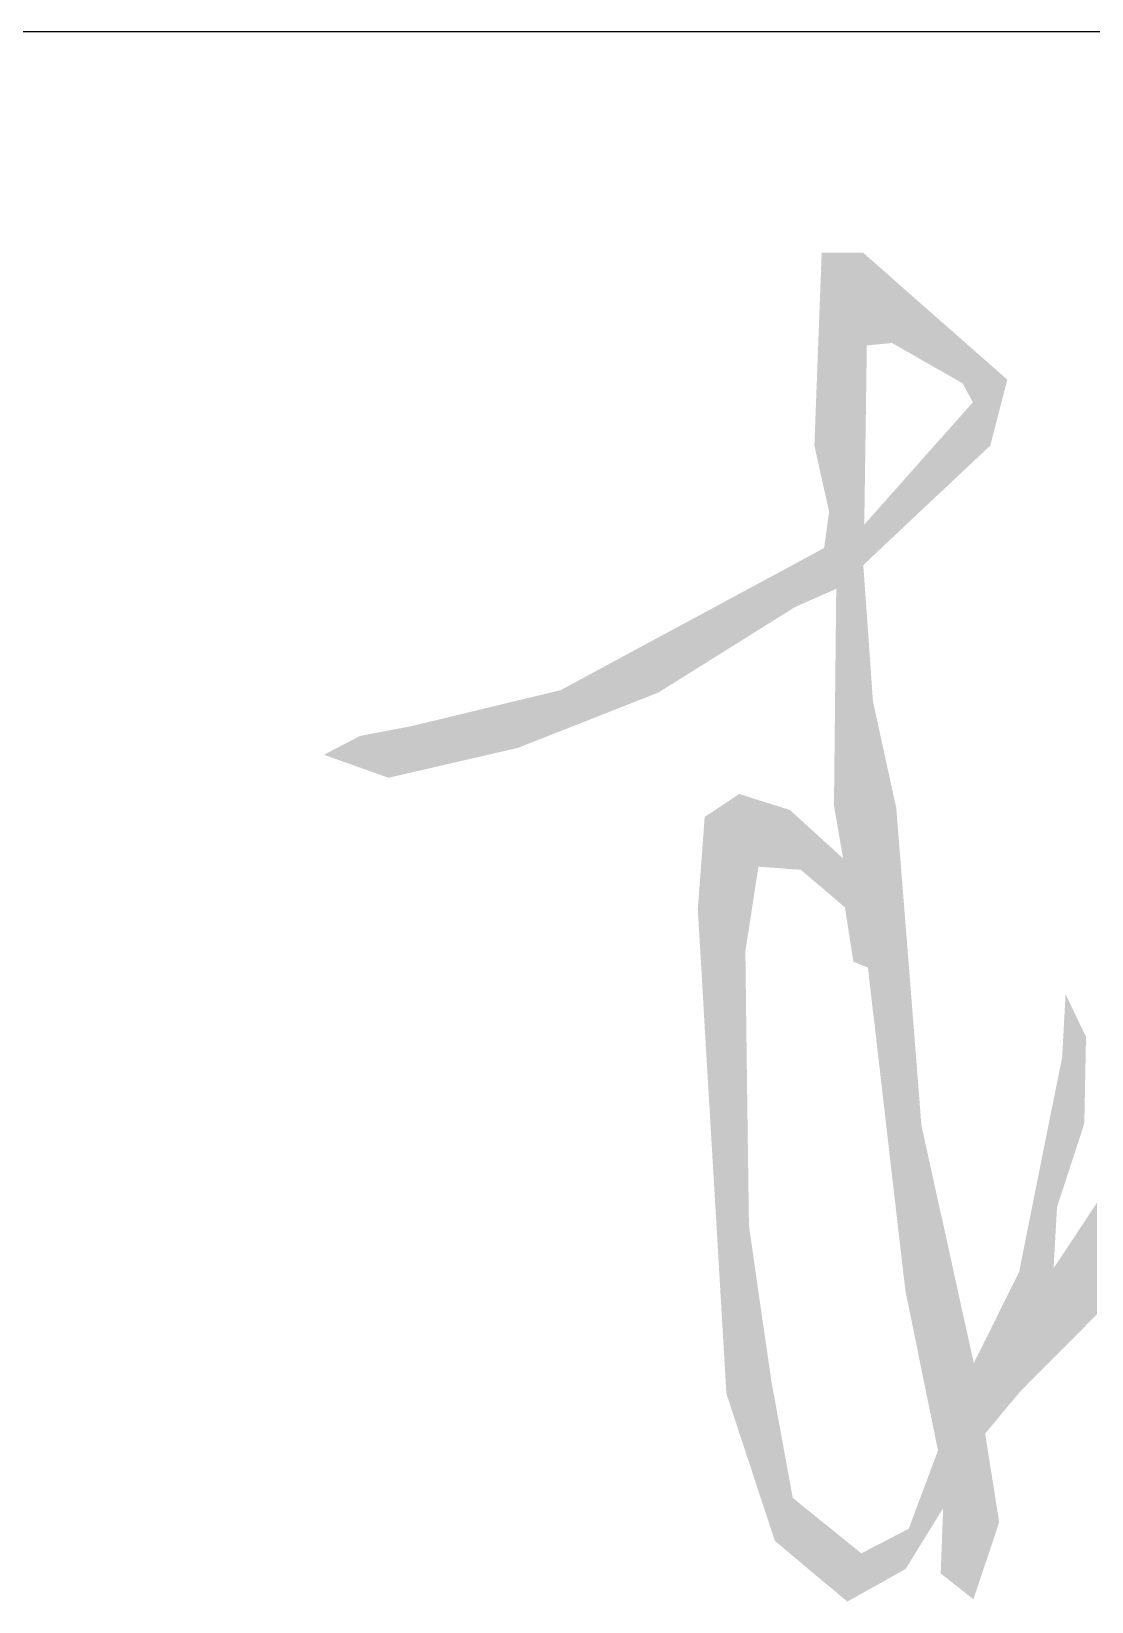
# Model space of a CAD drawing. Extents: x -2746917 to -971774, y -3334247 to -3250358.
# Drawn here: x -2362450 to -2361975, y -3308033 to -3307330 of the extents above; entities that cross this region are included whole.
import ezdxf

# ---------------------------------------------------------------- set-up
doc = ezdxf.new("R2010")
doc.units = 0
doc.header["$LTSCALE"] = 1000
doc.header["$MEASUREMENT"] = 0
doc.layers.get('0').update_dxf_attribs({"linetype": 'CONTINUOUS'})
doc.layers.add('HATCH', color=254, linetype='CONTINUOUS')
doc.layers.add('PUB_TITLE', color=4, linetype='CONTINUOUS')

# ---------------------------------------------------------------- blocks, each defined once
blk = doc.blocks.new('*U3516')
for points in [[(695021.1, -16194.8), (695026.2, -16217.8), (695026.2, -16059.9)], [(695026.2, -16217.8), (695026.2, -16059.9), (695027.9, -16225.5)], [(695027.9, -16225.5), (695027.9, -16059.9), (695031.4, -16240.9)], [(695036.4, -16456), (695036.4, -16059.9), (695041.2, -16483.8)], [(695041.2, -16516.9), (695041.2, -16059.9), (695042.5, -16518)], [(695042.5, -16518), (695042.5, -16059.9), (695044.1, -16528.6)], [(695044.1, -16528.6), (695044.1, -16059.9), (695048.4, -16556)], [(695048.4, -16556), (695048.4, -16059.9), (695053.9, -16558.3)], [(695053.9, -16558.3), (695053.9, -16059.9), (695055.3, -16558.8)], [(695075.4, -16123), (695075.4, -16077.6), (695078.4, -16124.7)], [(695078.4, -16124.7), (695078.4, -16080.3), (695084.8, -16128.3)], [(695084.8, -16128.3), (695084.8, -16085.9), (695085, -16128.5)], [(695085, -16128.5), (695085, -16086.1), (695087.1, -16129.6)], [(695087.1, -16129.6), (695087.1, -16087.9), (695096, -16134.8)], [(695096, -16134.8), (695096, -16095.8), (695107.6, -16141.4)], [(695107.6, -16141.4), (695107.6, -16106), (695109.5, -16142.5)], [(695109.5, -16142.5), (695109.5, -16107.7), (695111.2, -16143.4)], [(695111.2, -16143.4), (695111.2, -16109.1), (695124.9, -16151.3)], [(695124.9, -16151.3), (695124.9, -16121.2), (695132, -16164.5)], [(695124.9, -16172.5), (695132, -16206.3), (695132, -16164.5)], [(695111.2, -16188), (695124.9, -16212.9), (695124.9, -16172.5)], [(695096, -16205), (695107.6, -16229.2), (695107.6, -16191.9)], [(695107.6, -16191.9), (695109.5, -16227.4), (695109.5, -16189.8)], [(695109.5, -16189.8), (695111.2, -16225.9), (695111.2, -16188)], [(695087.1, -16215.1), (695096, -16240.1), (695096, -16205)], [(695078.4, -16224.9), (695084.8, -16250.7), (695084.8, -16217.7)], [(695084.8, -16217.7), (695085, -16250.5), (695085, -16217.4)], [(695085, -16217.4), (695087.1, -16248.5), (695087.1, -16215.1)], [(695063.1, -16242.1), (695075.4, -16259.5), (695075.4, -16228.2)], [(695075.4, -16228.2), (695078.4, -16256.7), (695078.4, -16224.9)], [(695027.9, -16266.5), (695031.4, -16297.3), (695031.4, -16240.9)], [(695056, -16250.1), (695057.8, -16276.1), (695057.8, -16248.1)], [(695057.8, -16248.1), (695058.6, -16275.4), (695058.6, -16247.2)], [(695058.6, -16247.2), (695062.1, -16272), (695062.1, -16243.2)], [(695062.1, -16243.2), (695063.1, -16271.1), (695063.1, -16242.1)], [(695011.6, -16275.3), (695021.1, -16301.8), (695021.1, -16270.2)], [(695021.1, -16270.2), (695026.2, -16299.5), (695026.2, -16267.4)], [(695026.2, -16267.4), (695027.9, -16298.8), (695027.9, -16266.5)], [(694991.1, -16286.4), (694993.5, -16316.6), (694993.5, -16285.1)], [(694993.5, -16285.1), (695004.1, -16310), (695004.1, -16279.4)], [(695004.1, -16279.4), (695005.9, -16308.8), (695005.9, -16278.4)], [(695005.9, -16278.4), (695007.3, -16308), (695007.3, -16277.6)], [(695007.3, -16277.6), (695011.6, -16306), (695011.6, -16275.3)], [(695055.3, -16558.8), (695055.3, -16278.5), (695056, -16559.1)], [(694968.5, -16298.5), (694972.8, -16329.6), (694972.8, -16296.3)], [(694972.8, -16296.3), (694973.9, -16328.9), (694973.9, -16295.6)], [(694973.9, -16295.6), (694975.3, -16328), (694975.3, -16294.9)], [(694975.3, -16294.9), (694981.9, -16323.8), (694981.9, -16291.3)], [(694981.9, -16291.3), (694991.1, -16318.1), (694991.1, -16286.4)], [(695034.8, -16446.7), (695036.4, -16456), (695036.4, -16295)], [(695056, -16559.1), (695056, -16288.2), (695057.8, -16559.8)], [(694944.3, -16311.6), (694952.6, -16342.2), (694952.6, -16307.2)], [(694952.6, -16307.2), (694959.5, -16337.9), (694959.5, -16303.4)], [(694959.5, -16303.4), (694968.5, -16332.2), (694968.5, -16298.5)], [(694912, -16329), (694939.5, -16350.4), (694939.5, -16314.2)], [(694939.5, -16314.2), (694942.5, -16348.6), (694942.5, -16312.6)], [(694942.5, -16312.6), (694944.3, -16347.4), (694944.3, -16311.6)], [(695057.8, -16559.8), (695057.8, -16312.9), (695058.6, -16560.1)], [(694843.5, -16366), (694912, -16367.6), (694912, -16329)], [(695058.6, -16560.1), (695058.6, -16324.2), (695062.1, -16590.9)], [(694739, -16391.2), (694813.5, -16406.4), (694813.5, -16373.2)], [(694813.5, -16373.2), (694843.5, -16394.6), (694843.5, -16366)], [(694843.5, -16394.6), (694843.5, -16366), (694912, -16367.6)], [(695062.1, -16590.9), (695062.1, -16374.1), (695063.1, -16599)], [(695063.1, -16599), (695063.1, -16378.4), (695075.4, -16705.5)], [(694703.1, -16398), (694723.1, -16427.3), (694723.1, -16394.2)], [(694723.1, -16394.2), (694739, -16423.6), (694739, -16391.2)], [(694739, -16423.6), (694739, -16391.2), (694813.5, -16406.4)], [(694677.9, -16411.2), (694703.1, -16420.2), (694703.1, -16398)], [(694703.1, -16420.2), (694703.1, -16398), (694723.1, -16427.3)], [(694959.5, -16444.6), (694968.5, -16885.7), (694968.5, -16438.6)], [(694968.5, -16885.7), (694968.5, -16438.6), (694972.8, -16898.6)], [(695075.4, -16705.5), (695075.4, -16434.8), (695078.4, -16731.4)], [(694944.3, -16454.7), (694952.6, -16740.9), (694952.6, -16449.2)], [(694952.6, -16449.2), (694959.5, -16858.3), (694959.5, -16444.6)], [(694952.6, -16740.9), (694952.6, -16449.2), (694959.5, -16858.3)], [(694959.5, -16858.3), (694959.5, -16444.6), (694968.5, -16885.7)], [(694981.9, -16489.5), (694981.9, -16442.9), (694991.1, -16490.2)], [(694991.1, -16490.2), (694991.1, -16445.8), (694993.5, -16490.3)], [(694993.5, -16490.3), (694993.5, -16446.5), (695004.1, -16491.2)], [(695004.1, -16491.2), (695004.1, -16449.9), (695005.9, -16491.3)], [(695078.4, -16731.4), (695078.4, -16448.4), (695084.8, -16786.3)], [(694942.5, -16479.5), (694944.3, -16601.2), (694944.3, -16454.7)], [(694944.3, -16601.2), (694944.3, -16454.7), (694952.6, -16740.9)], [(695005.9, -16491.3), (695005.9, -16451.6), (695007.3, -16491.4)], [(695007.3, -16491.4), (695007.3, -16452.9), (695011.6, -16491.7)], [(695011.6, -16491.7), (695011.6, -16456.8), (695021.1, -16499.8)], [(695021.1, -16499.8), (695021.1, -16465.4), (695026.2, -16504.1)], [(695026.2, -16504.1), (695026.2, -16470.1), (695027.9, -16505.6)], [(695027.9, -16505.6), (695027.9, -16471.7), (695031.4, -16508.5)], [(694939.5, -16519.3), (694942.5, -16569.8), (694942.5, -16479.5)], [(694942.5, -16569.8), (694942.5, -16479.5), (694944.3, -16601.2)], [(695031.4, -16508.5), (695031.4, -16474.8), (695034.8, -16511.4)], [(695034.8, -16511.4), (695034.8, -16477.9), (695036.4, -16512.8)], [(695036.4, -16512.8), (695036.4, -16479.4), (695041.2, -16516.9)], [(695084.8, -16786.3), (695084.8, -16528.7), (695085, -16787.4)], [(695085, -16787.4), (695085, -16531.5), (695087.1, -16797.4)], [(694972.8, -16898.6), (694972.8, -16548.8), (694973.9, -16902.1)], [(695087.1, -16797.4), (695087.1, -16557.5), (695096, -16841.3)], [(695194.5, -16622.9), (695196.9, -16709.4), (695196.9, -16578.8)], [(695190.9, -16640.8), (695194.5, -16716.7), (695194.5, -16622.9)], [(694973.9, -16902.1), (694973.9, -16637.9), (694975.3, -16906.1)], [(695188.5, -16652.7), (695190.9, -16727.7), (695190.9, -16640.8)], [(695179.5, -16697.5), (695187.3, -16834.5), (695187.3, -16658.6)], [(695187.3, -16658.6), (695188.5, -16833.3), (695188.5, -16652.7)], [(695096, -16841.3), (695096, -16670.5), (695107.6, -16898.1)], [(695165.1, -16769.5), (695179.5, -16842.3), (695179.5, -16697.5)], [(695211.2, -16736.3), (695219, -16802.6), (695219, -16724.4)], [(695210, -16738.1), (695211.2, -16810.5), (695211.2, -16736.3)], [(694975.3, -16906.1), (694975.3, -16740.6), (694981.9, -16926.4)], [(695111.2, -16985.5), (695111.2, -16739.3), (695124.9, -16996.3)], [(695196.9, -16757.9), (695210, -16811.7), (695210, -16738.1)], [(695194.5, -16761.5), (695196.9, -16824.9), (695196.9, -16757.9)], [(695164.4, -16773.3), (695165.1, -16856.9), (695165.1, -16769.5)], [(695188.5, -16770.5), (695190.9, -16830.9), (695190.9, -16766.9)], [(695190.9, -16766.9), (695194.5, -16827.3), (695194.5, -16761.5)], [(695156.1, -16789.8), (695164.4, -16857.8), (695164.4, -16773.3)], [(694981.9, -16926.4), (694981.9, -16786.9), (694991.1, -16954.2)], [(695150.4, -16801.3), (695156.1, -16867.6), (695156.1, -16789.8)], [(695124.9, -16996.3), (695124.9, -16801.9), (695132, -17001.9)], [(695144.2, -16813.8), (695150.4, -16874.5), (695150.4, -16801.3)], [(695132.6, -16837), (695140.6, -16977.7), (695140.6, -16821)], [(695140.6, -16821), (695144.2, -16882), (695144.2, -16813.8)], [(695132, -17001.9), (695132, -16834), (695132.4, -17002.2)], [(694991.1, -16954.2), (694991.1, -16850.2), (694993.5, -16961.4)], [(694993.5, -16961.4), (694993.5, -16863.2), (695004.1, -16970.3)], [(695096, -16929.1), (695107.6, -16944.3), (695107.6, -16898.1)], [(695004.1, -16970.3), (695004.1, -16921.1), (695005.9, -16971.8)], [(695005.9, -16971.8), (695005.9, -16931.2), (695007.3, -16973)], [(695007.3, -16973), (695007.3, -16932.3), (695011.6, -16976.6)], [(695087.1, -16952.9), (695096, -16963.1), (695096, -16929.1)], [(695011.6, -16976.6), (695011.6, -16935.9), (695021.1, -16984.6)], [(695021.1, -16984.6), (695021.1, -16943.5), (695026.2, -16988.9)], [(695109.5, -16984.3), (695111.2, -16985.5), (695111.2, -16938.5)], [(695026.2, -16988.9), (695026.2, -16947.7), (695027.9, -16990.3)], [(695027.9, -16990.3), (695027.9, -16949), (695031.4, -16993.1)], [(695031.4, -16993.1), (695031.4, -16951.8), (695034.8, -16996)], [(695034.8, -16996), (695034.8, -16954.5), (695036.4, -16997.3)], [(695036.4, -16997.3), (695036.4, -16955.9), (695041.2, -17001.4)], [(695078.4, -16957.4), (695084.8, -16981.1), (695084.8, -16954.1)], [(695084.8, -16954.1), (695085, -16981), (695085, -16954)], [(695085, -16954), (695087.1, -16977.6), (695087.1, -16952.9)], [(695041.2, -17001.4), (695041.2, -16959.8), (695042.5, -17002.5)], [(695042.5, -17002.5), (695042.5, -16960.8), (695044.1, -17003.9)], [(695058.6, -16967.7), (695062.1, -16993.8), (695062.1, -16965.8)], [(695062.1, -16965.8), (695063.1, -16993.3), (695063.1, -16965.3)], [(695063.1, -16965.3), (695075.4, -16986.4), (695075.4, -16959)], [(695075.4, -16959), (695078.4, -16984.7), (695078.4, -16957.4)], [(695053.9, -16970.1), (695055.3, -16997.6), (695055.3, -16969.4)], [(695055.3, -16969.4), (695056, -16997.2), (695056, -16969)], [(695056, -16969), (695057.8, -16996.2), (695057.8, -16968.1)], [(695057.8, -16968.1), (695058.6, -16995.8), (695058.6, -16967.7)]]:
    blk.add_solid(points)
at = {"extrusion": (0, 0, -1)}
for points in [[(-695026.2, -16059.9), (-695027.9, -16225.5), (-695027.9, -16059.9)], [(-695027.9, -16059.9), (-695031.4, -16240.9), (-695031.4, -16059.9)], [(-695031.4, -16297.3), (-695031.4, -16059.9), (-695034.8, -16295.8)], [(-695031.4, -16059.9), (-695034.8, -16295.8), (-695034.8, -16059.9)], [(-695034.8, -16295.8), (-695034.8, -16059.9), (-695036.4, -16295)], [(-695034.8, -16059.9), (-695036.4, -16295), (-695036.4, -16059.9)], [(-695036.4, -16059.9), (-695041.2, -16483.8), (-695041.2, -16059.9)], [(-695041.2, -16059.9), (-695042.5, -16518), (-695042.5, -16059.9)], [(-695042.5, -16059.9), (-695044.1, -16528.6), (-695044.1, -16059.9)], [(-695044.1, -16059.9), (-695048.4, -16556), (-695048.4, -16059.9)], [(-695048.4, -16059.9), (-695053.9, -16558.3), (-695053.9, -16059.9)], [(-695053.9, -16059.9), (-695055.3, -16558.8), (-695055.3, -16059.9)], [(-695055.3, -16278.5), (-695055.3, -16059.9), (-695056, -16277.8)], [(-695055.3, -16059.9), (-695056, -16277.8), (-695056, -16060.5)], [(-695056, -16250.1), (-695056, -16060.5), (-695057.8, -16124.8)], [(-695056, -16060.5), (-695057.8, -16124.8), (-695057.8, -16062.1)], [(-695057.8, -16124.8), (-695057.8, -16062.1), (-695058.6, -16124.7)], [(-695057.8, -16062.1), (-695058.6, -16124.7), (-695058.6, -16062.8)], [(-695058.6, -16124.7), (-695058.6, -16062.8), (-695062.1, -16124.3)], [(-695058.6, -16062.8), (-695062.1, -16124.3), (-695062.1, -16065.9)], [(-695062.1, -16124.3), (-695062.1, -16065.9), (-695063.1, -16124.2)], [(-695062.1, -16065.9), (-695063.1, -16124.2), (-695063.1, -16066.7)], [(-695063.1, -16124.2), (-695063.1, -16066.7), (-695075.4, -16123)], [(-695063.1, -16066.7), (-695075.4, -16123), (-695075.4, -16077.6)], [(-695075.4, -16077.6), (-695078.4, -16124.7), (-695078.4, -16080.3)], [(-695078.4, -16080.3), (-695084.8, -16128.3), (-695084.8, -16085.9)], [(-695084.8, -16085.9), (-695085, -16128.5), (-695085, -16086.1)], [(-695085, -16086.1), (-695087.1, -16129.6), (-695087.1, -16087.9)], [(-695087.1, -16087.9), (-695096, -16134.8), (-695096, -16095.8)], [(-695096, -16095.8), (-695107.6, -16141.4), (-695107.6, -16106)], [(-695107.6, -16106), (-695109.5, -16142.5), (-695109.5, -16107.7)], [(-695109.5, -16107.7), (-695111.2, -16143.4), (-695111.2, -16109.1)], [(-695111.2, -16109.1), (-695124.9, -16151.3), (-695124.9, -16121.2)], [(-695124.9, -16121.2), (-695132, -16164.5), (-695132, -16127.4)], [(-695132, -16206.3), (-695132, -16127.4), (-695132.4, -16205.9)], [(-695132, -16127.4), (-695132.4, -16205.9), (-695132.4, -16127.8)], [(-695132.4, -16205.9), (-695132.4, -16127.8), (-695132.6, -16205.7)], [(-695132.4, -16127.8), (-695132.6, -16205.7), (-695132.6, -16128)], [(-695132.6, -16205.7), (-695132.6, -16128), (-695140.6, -16198.2)], [(-695132.6, -16128), (-695140.6, -16198.2), (-695140.6, -16135)], [(-695140.6, -16198.2), (-695140.6, -16135), (-695144.2, -16194.8)], [(-695140.6, -16135), (-695144.2, -16194.8), (-695144.2, -16138.2)], [(-695144.2, -16194.8), (-695144.2, -16138.2), (-695150.4, -16170.8)], [(-695144.2, -16138.2), (-695150.4, -16170.8), (-695150.4, -16143.6)], [(-695150.4, -16170.8), (-695150.4, -16143.6), (-695156.1, -16148.7)], [(-695124.9, -16212.9), (-695124.9, -16172.5), (-695132, -16206.3)], [(-695107.6, -16229.2), (-695107.6, -16191.9), (-695109.5, -16227.4)], [(-695109.5, -16227.4), (-695109.5, -16189.8), (-695111.2, -16225.9)], [(-695111.2, -16225.9), (-695111.2, -16188), (-695124.9, -16212.9)], [(-695096, -16240.1), (-695096, -16205), (-695107.6, -16229.2)], [(-695084.8, -16250.7), (-695084.8, -16217.7), (-695085, -16250.5)], [(-695085, -16250.5), (-695085, -16217.4), (-695087.1, -16248.5)], [(-695087.1, -16248.5), (-695087.1, -16215.1), (-695096, -16240.1)], [(-695075.4, -16259.5), (-695075.4, -16228.2), (-695078.4, -16256.7)], [(-695078.4, -16256.7), (-695078.4, -16224.9), (-695084.8, -16250.7)], [(-695056, -16277.8), (-695056, -16250.1), (-695057.8, -16276.1)], [(-695057.8, -16276.1), (-695057.8, -16248.1), (-695058.6, -16275.4)], [(-695058.6, -16275.4), (-695058.6, -16247.2), (-695062.1, -16272)], [(-695062.1, -16272), (-695062.1, -16243.2), (-695063.1, -16271.1)], [(-695063.1, -16271.1), (-695063.1, -16242.1), (-695075.4, -16259.5)], [(-695021.1, -16301.8), (-695021.1, -16270.2), (-695026.2, -16299.5)], [(-695026.2, -16299.5), (-695026.2, -16267.4), (-695027.9, -16298.8)], [(-695027.9, -16298.8), (-695027.9, -16266.5), (-695031.4, -16297.3)], [(-694993.5, -16316.6), (-694993.5, -16285.1), (-695004.1, -16310)], [(-695004.1, -16310), (-695004.1, -16279.4), (-695005.9, -16308.8)], [(-695005.9, -16308.8), (-695005.9, -16278.4), (-695007.3, -16308)], [(-695007.3, -16308), (-695007.3, -16277.6), (-695011.6, -16306)], [(-695011.6, -16306), (-695011.6, -16275.3), (-695021.1, -16301.8)], [(-695055.3, -16278.5), (-695056, -16559.1), (-695056, -16288.2)], [(-694972.8, -16329.6), (-694972.8, -16296.3), (-694973.9, -16328.9)], [(-694973.9, -16328.9), (-694973.9, -16295.6), (-694975.3, -16328)], [(-694975.3, -16328), (-694975.3, -16294.9), (-694981.9, -16323.8)], [(-694981.9, -16323.8), (-694981.9, -16291.3), (-694991.1, -16318.1)], [(-694991.1, -16318.1), (-694991.1, -16286.4), (-694993.5, -16316.6)], [(-695056, -16288.2), (-695057.8, -16559.8), (-695057.8, -16312.9)], [(-694952.6, -16342.2), (-694952.6, -16307.2), (-694959.5, -16337.9)], [(-694959.5, -16337.9), (-694959.5, -16303.4), (-694968.5, -16332.2)], [(-694968.5, -16332.2), (-694968.5, -16298.5), (-694972.8, -16329.6)], [(-694939.5, -16350.4), (-694939.5, -16314.2), (-694942.5, -16348.6)], [(-694942.5, -16348.6), (-694942.5, -16312.6), (-694944.3, -16347.4)], [(-694944.3, -16347.4), (-694944.3, -16311.6), (-694952.6, -16342.2)], [(-695057.8, -16312.9), (-695058.6, -16560.1), (-695058.6, -16324.2)], [(-694912, -16367.6), (-694912, -16329), (-694939.5, -16350.4)], [(-695058.6, -16324.2), (-695062.1, -16590.9), (-695062.1, -16374.1)], [(-694813.5, -16406.4), (-694813.5, -16373.2), (-694843.5, -16394.6)], [(-695062.1, -16374.1), (-695063.1, -16599), (-695063.1, -16378.4)], [(-695063.1, -16378.4), (-695075.4, -16705.5), (-695075.4, -16434.8)], [(-694723.1, -16427.3), (-694723.1, -16394.2), (-694739, -16423.6)], [(-694968.5, -16438.6), (-694972.8, -16898.6), (-694972.8, -16440)], [(-695075.4, -16434.8), (-695078.4, -16731.4), (-695078.4, -16448.4)], [(-694972.8, -16548.8), (-694972.8, -16440), (-694973.9, -16541.4)], [(-694972.8, -16440), (-694973.9, -16541.4), (-694973.9, -16440.3)], [(-694973.9, -16541.4), (-694973.9, -16440.3), (-694975.3, -16532.8)], [(-694973.9, -16440.3), (-694975.3, -16532.8), (-694975.3, -16440.8)], [(-694975.3, -16532.8), (-694975.3, -16440.8), (-694981.9, -16489.5)], [(-694975.3, -16440.8), (-694981.9, -16489.5), (-694981.9, -16442.9)], [(-694981.9, -16442.9), (-694991.1, -16490.2), (-694991.1, -16445.8)], [(-694991.1, -16445.8), (-694993.5, -16490.3), (-694993.5, -16446.5)], [(-694993.5, -16446.5), (-695004.1, -16491.2), (-695004.1, -16449.9)], [(-695004.1, -16449.9), (-695005.9, -16491.3), (-695005.9, -16451.6)], [(-695078.4, -16448.4), (-695084.8, -16786.3), (-695084.8, -16528.7)], [(-695005.9, -16451.6), (-695007.3, -16491.4), (-695007.3, -16452.9)], [(-695007.3, -16452.9), (-695011.6, -16491.7), (-695011.6, -16456.8)], [(-695011.6, -16456.8), (-695021.1, -16499.8), (-695021.1, -16465.4)], [(-695021.1, -16465.4), (-695026.2, -16504.1), (-695026.2, -16470.1)], [(-695026.2, -16470.1), (-695027.9, -16505.6), (-695027.9, -16471.7)], [(-695027.9, -16471.7), (-695031.4, -16508.5), (-695031.4, -16474.8)], [(-695031.4, -16474.8), (-695034.8, -16511.4), (-695034.8, -16477.9)], [(-695034.8, -16477.9), (-695036.4, -16512.8), (-695036.4, -16479.4)], [(-695036.4, -16479.4), (-695041.2, -16516.9), (-695041.2, -16483.8)], [(-695084.8, -16528.7), (-695085, -16787.4), (-695085, -16531.5)], [(-695085, -16531.5), (-695087.1, -16797.4), (-695087.1, -16557.5)], [(-694972.8, -16548.8), (-694973.9, -16902.1), (-694973.9, -16637.9)], [(-695087.1, -16557.5), (-695096, -16841.3), (-695096, -16670.5)], [(-695196.9, -16709.4), (-695196.9, -16578.8), (-695210, -16669.3)], [(-695196.9, -16578.8), (-695210, -16669.3), (-695210, -16606.1)], [(-695210, -16669.3), (-695210, -16606.1), (-695211.2, -16608.6)], [(-695194.5, -16716.7), (-695194.5, -16622.9), (-695196.9, -16709.4)], [(-694973.9, -16637.9), (-694975.3, -16906.1), (-694975.3, -16740.6)], [(-695190.9, -16727.7), (-695190.9, -16640.8), (-695194.5, -16716.7)], [(-695187.3, -16834.5), (-695187.3, -16658.6), (-695188.5, -16833.3)], [(-695188.5, -16770.5), (-695188.5, -16652.7), (-695190.9, -16727.7)], [(-695096, -16670.5), (-695107.6, -16898.1), (-695107.6, -16723.3)], [(-695179.5, -16842.3), (-695179.5, -16697.5), (-695187.3, -16834.5)], [(-695107.6, -16944.3), (-695107.6, -16723.3), (-695109.5, -16941.2)], [(-695107.6, -16723.3), (-695109.5, -16941.2), (-695109.5, -16731.9)], [(-695109.5, -16941.2), (-695109.5, -16731.9), (-695111.2, -16938.5)], [(-695109.5, -16731.9), (-695111.2, -16938.5), (-695111.2, -16739.3)], [(-695211.2, -16810.5), (-695211.2, -16736.3), (-695219, -16802.6)], [(-694975.3, -16740.6), (-694981.9, -16926.4), (-694981.9, -16786.9)], [(-695111.2, -16739.3), (-695124.9, -16996.3), (-695124.9, -16801.9)], [(-695210, -16811.7), (-695210, -16738.1), (-695211.2, -16810.5)], [(-695196.9, -16824.9), (-695196.9, -16757.9), (-695210, -16811.7)], [(-695165.1, -16856.9), (-695165.1, -16769.5), (-695179.5, -16842.3)], [(-695190.9, -16830.9), (-695190.9, -16766.9), (-695194.5, -16827.3)], [(-695194.5, -16827.3), (-695194.5, -16761.5), (-695196.9, -16824.9)], [(-695164.4, -16857.8), (-695164.4, -16773.3), (-695165.1, -16856.9)], [(-695188.5, -16833.3), (-695188.5, -16770.5), (-695190.9, -16830.9)], [(-694981.9, -16786.9), (-694991.1, -16954.2), (-694991.1, -16850.2)], [(-695156.1, -16867.6), (-695156.1, -16789.8), (-695164.4, -16857.8)], [(-695124.9, -16801.9), (-695132, -17001.9), (-695132, -16834)], [(-695150.4, -16874.5), (-695150.4, -16801.3), (-695156.1, -16867.6)], [(-695140.6, -16886.3), (-695140.6, -16821), (-695144.2, -16882)], [(-695144.2, -16882), (-695144.2, -16813.8), (-695150.4, -16874.5)], [(-695132, -16834), (-695132.4, -17002.2), (-695132.4, -16836)], [(-695132.4, -17002.2), (-695132.4, -16836), (-695132.6, -17001.6)], [(-695132.4, -16836), (-695132.6, -17001.6), (-695132.6, -16837)], [(-695132.6, -17001.6), (-695132.6, -16837), (-695140.6, -16977.7)], [(-694991.1, -16850.2), (-694993.5, -16961.4), (-694993.5, -16863.2)], [(-694993.5, -16863.2), (-695004.1, -16970.3), (-695004.1, -16921.1)], [(-695140.6, -16977.7), (-695140.6, -16886.3), (-695144.2, -16967)], [(-695140.6, -16886.3), (-695144.2, -16967), (-695144.2, -16908.9)], [(-695144.2, -16967), (-695144.2, -16908.9), (-695150.4, -16948.3)], [(-695004.1, -16921.1), (-695005.9, -16971.8), (-695005.9, -16931.2)], [(-695005.9, -16931.2), (-695007.3, -16973), (-695007.3, -16932.3)], [(-695007.3, -16932.3), (-695011.6, -16976.6), (-695011.6, -16935.9)], [(-695096, -16963.1), (-695096, -16929.1), (-695107.6, -16944.3)], [(-695011.6, -16935.9), (-695021.1, -16984.6), (-695021.1, -16943.5)], [(-695021.1, -16943.5), (-695026.2, -16988.9), (-695026.2, -16947.7)], [(-695026.2, -16947.7), (-695027.9, -16990.3), (-695027.9, -16949)], [(-695027.9, -16949), (-695031.4, -16993.1), (-695031.4, -16951.8)], [(-695031.4, -16951.8), (-695034.8, -16996), (-695034.8, -16954.5)], [(-695034.8, -16954.5), (-695036.4, -16997.3), (-695036.4, -16955.9)], [(-695036.4, -16955.9), (-695041.2, -17001.4), (-695041.2, -16959.8)], [(-695084.8, -16981.1), (-695084.8, -16954.1), (-695085, -16981)], [(-695085, -16981), (-695085, -16954), (-695087.1, -16977.6)], [(-695087.1, -16977.6), (-695087.1, -16952.9), (-695096, -16963.1)], [(-695041.2, -16959.8), (-695042.5, -17002.5), (-695042.5, -16960.8)], [(-695042.5, -16960.8), (-695044.1, -17003.9), (-695044.1, -16962.1)], [(-695044.1, -17003.9), (-695044.1, -16962.1), (-695048.4, -17001.5)], [(-695044.1, -16962.1), (-695048.4, -17001.5), (-695048.4, -16965.6)], [(-695048.4, -17001.5), (-695048.4, -16965.6), (-695053.9, -16998.4)], [(-695048.4, -16965.6), (-695053.9, -16998.4), (-695053.9, -16970.1)], [(-695062.1, -16993.8), (-695062.1, -16965.8), (-695063.1, -16993.3)], [(-695063.1, -16993.3), (-695063.1, -16965.3), (-695075.4, -16986.4)], [(-695075.4, -16986.4), (-695075.4, -16959), (-695078.4, -16984.7)], [(-695078.4, -16984.7), (-695078.4, -16957.4), (-695084.8, -16981.1)], [(-695053.9, -16998.4), (-695053.9, -16970.1), (-695055.3, -16997.6)], [(-695055.3, -16997.6), (-695055.3, -16969.4), (-695056, -16997.2)], [(-695056, -16997.2), (-695056, -16969), (-695057.8, -16996.2)], [(-695057.8, -16996.2), (-695057.8, -16968.1), (-695058.6, -16995.8)], [(-695058.6, -16995.8), (-695058.6, -16967.7), (-695062.1, -16993.8)]]:
    blk.add_solid(points, dxfattribs=at)
blk = doc.blocks.new('A$C6B365CFD')
at = {"layer": 'PUB_TITLE', "color": 4}
blk.add_line((-2387.84, -8249.24), (2844.18, -8249.24), dxfattribs=at)
at = {"layer": 'HATCH', "xscale": 0.6400000001303852, "yscale": 0.6399999996647239, "zscale": 0.6399999999999864}
blk.add_blockref('*U3516', (-443310.78, 1929.92), dxfattribs=at)

msp = doc.modelspace()

# ---------------------------------------------------------------- block references
at = {"ltscale": 1.5}
msp.add_blockref('A$C6B365CFD', (-2363601.94, -3299080.41), dxfattribs=at)

doc.saveas('drawing.dxf')
